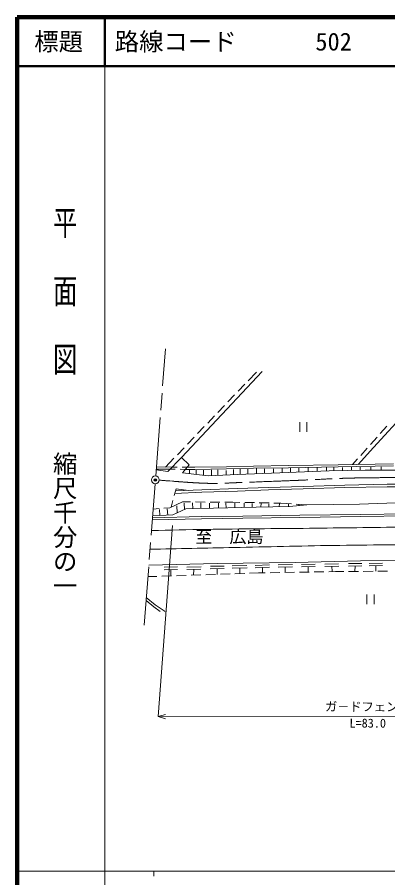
# Model space of a CAD drawing. Units: millimetres, scale not verified. Extents: x 40000 to 680000, y 20000 to 380000.
# Drawn here: x 40000 to 115994, y 203642 to 380000 of the extents above; entities that cross this region are included whole.
import ezdxf
from ezdxf.enums import TextEntityAlignment as Align

# ---------------------------------------------------------------- set-up
doc = ezdxf.new("R2010")
doc.units = ezdxf.units.MM
doc.header["$LTSCALE"] = 1000
doc.header["$PDMODE"] = 32
doc.header["$PDSIZE"] = 500
doc.linetypes.add('CHAIN', pattern=[18.5, 12, -1.5, 3.5, -1.5])
for name, color, linetype, lineweight in [('M-BGD', 7, 'Continuous', 13), ('M-BMK', 2, 'CHAIN', 13), ('M-BMK-SRVR', 3, 'Continuous', 13), ('M-STR-HTXT', 7, 'Continuous', 13), ('M-TTL', 2, 'Continuous', 140), ('M-TTL-BAND', 7, 'Continuous', 13), ('M-TTL-LINE', 7, 'Continuous', 50)]:
    doc.layers.add(name, color=color, linetype=linetype, lineweight=lineweight)
for name, color, linetype in [('M-BGD-HTXT', 7, 'Continuous'), ('M-OTRS', 6, 'Continuous'), ('M-TTL-TXT', 7, 'Continuous')]:
    doc.layers.add(name, color=color, linetype=linetype)
doc.styles.add('@ＭＳ ゴシック', font='')
doc.styles.add('ＭＳ ゴシック', font='')
doc.styles.get('@ＭＳ ゴシック').set_extended_font_data('@MS Gothic')
doc.styles.get('ＭＳ ゴシック').set_extended_font_data('MS Gothic')

# ---------------------------------------------------------------- blocks, each defined once
blk = doc.blocks.new('田')
at = {"color": 7, "linetype": 'Continuous', "lineweight": 13}
for p, q in [((-0.75, 1), (-0.75, -1)), ((0.75, -1), (0.75, 1))]:
    blk.add_line(p, q, dxfattribs=at)

msp = doc.modelspace()

# ---------------------------------------------------------------- linework, layer by layer
at = {"layer": 'M-BGD'}
for p, q in [((73694, 289784), (90201, 307421)), ((87353, 305506), (89057, 307288)), ((85279, 303338), (86661, 304783)), ((83206, 301170), (84588, 302615)), ((81132, 299001), (82515, 300447)), ((79059, 296833), (80441, 298279)), ((113043, 291838), (119994, 299419)), ((76985, 294665), (78368, 296111)), ((114448, 294680), (115782, 296170)), ((74912, 292497), (76294, 293942)), ((112446, 292446), (113781, 293935)), ((72839, 290329), (74221, 291774)), ((109894, 288365), (113043, 291838)), ((110444, 290211), (111779, 291701)), ((70443, 287824), (72147, 289606)), ((73694, 289784), (70920, 286894)), ((75268, 288239), (73694, 289784)), ((108774, 288346), (109777, 289466)), ((68538, 287840), (71801, 287812)), ((71801, 287812), (72836, 287803)), ((73836, 287794), (74871, 287785)), ((73866, 286637), (75268, 288239)), ((74871, 287785), (76439, 287771)), ((76439, 287771), (82890, 287877)), ((82890, 287877), (88458, 288011)), ((82899, 287427), (88467, 287561)), ((88458, 288011), (95612, 288125)), ((88467, 287561), (95619, 287675)), ((89047, 287506), (89047, 286432)), ((92566, 287465), (92566, 286583)), ((94340, 287535), (94340, 286658)), ((95612, 288125), (105833, 288297)), ((95619, 287675), (105841, 287847)), ((96055, 287560), (96056, 286731)), ((97751, 287599), (97750, 286803)), ((99689, 287642), (99689, 286884)), ((101510, 287642), (101510, 286961)), ((103403, 287693), (103403, 287041)), ((104946, 287704), (104946, 287077)), ((105833, 288297), (117141, 288487)), ((105841, 287847), (117149, 288037)), ((106720, 287732), (106720, 287098)), ((108562, 287783), (108562, 287119)), ((110314, 287794), (110314, 287140)), ((112548, 287820), (112548, 287152)), ((114609, 287835), (114609, 287172)), ((70920, 286894), (68494, 287264)), ((68504, 287391), (71372, 287365)), ((71372, 287365), (72426, 287356)), ((73426, 287348), (74480, 287338)), ((79130, 286036), (73866, 286637)), ((74480, 287338), (76440, 287321)), ((75327, 286470), (75344, 287200)), ((76440, 287321), (82899, 287427)), ((76723, 287189), (76727, 286310)), ((78198, 287189), (78191, 286143)), ((85165, 286265), (79130, 286036)), ((79876, 287223), (79876, 286065)), ((81125, 287229), (81125, 286161)), ((82825, 287087), (82824, 286176)), ((84328, 287342), (84329, 286233)), ((93833, 286637), (85165, 286265)), ((85752, 287376), (85752, 286290)), ((87317, 287410), (87318, 286357)), ((90715, 287452), (90716, 286503)), ((103988, 287066), (93833, 286637)), ((111368, 287152), (103988, 287066)), ((118949, 287152), (111368, 287152)), ((98630, 283841), (107178, 284128)), ((107178, 284128), (115844, 284280)), ((115844, 284280), (125008, 284280)), ((72204, 281952), (72570, 283336)), ((72329, 282426), (77885, 282655)), ((72463, 282932), (77867, 283155)), ((72570, 283336), (75094, 283040)), ((77867, 283155), (85185, 283403)), ((77885, 282655), (85202, 282903)), ((85185, 283403), (91498, 283613)), ((85202, 282903), (91514, 283113)), ((91498, 283613), (98630, 283841)), ((91514, 283113), (98647, 283342)), ((98647, 283342), (107190, 283628)), ((107190, 283628), (115848, 283780)), ((115848, 283780), (125002, 283780)), ((71290, 279467), (73909, 280681)), ((71581, 279602), (71948, 280985)), ((73909, 280681), (75568, 280669)), ((76012, 279286), (75952, 280481)), ((76568, 280661), (78567, 280646)), ((77622, 280448), (77656, 279331)), ((79452, 279379), (79435, 280422)), ((79567, 280639), (81567, 280624)), ((81309, 279426), (81266, 280439)), ((82567, 280617), (84226, 280604)), ((84226, 280604), (85647, 280577)), ((86647, 280558), (88646, 280519)), ((89646, 280499), (91646, 280461)), ((92646, 280441), (94066, 280414)), ((94066, 280414), (96218, 280289)), ((110190, 280216), (115797, 280445)), ((115797, 280445), (121432, 280588)), ((67872, 279196), (69082, 279292)), ((69222, 277912), (69180, 279134)), ((70079, 279371), (71290, 279467)), ((70858, 277982), (70756, 279286)), ((71938, 278028), (74608, 279248)), ((72784, 278415), (72706, 279880)), ((74327, 279120), (74257, 280388)), ((74608, 279248), (80240, 279401)), ((80240, 279401), (88993, 279611)), ((82817, 279463), (82800, 280397)), ((84617, 279506), (84622, 280397)), ((86547, 279552), (86546, 280388)), ((88183, 279591), (88199, 280329)), ((88993, 279611), (95821, 279744)), ((89980, 279630), (89996, 280320)), ((91572, 279661), (91584, 280306)), ((93748, 279704), (93759, 280255)), ((95647, 279741), (95658, 280190)), ((95821, 279744), (99368, 280106)), ((97216, 280231), (99368, 280106)), ((97738, 279940), (97731, 280107)), ((99368, 280106), (110190, 280216)), ((67700, 276971), (77786, 277230)), ((67736, 277432), (77778, 277690)), ((67768, 277851), (71938, 278028)), ((77778, 277690), (86264, 277775)), ((77786, 277230), (86270, 277315)), ((86264, 277775), (97965, 277945)), ((86270, 277315), (97972, 277486)), ((97965, 277945), (110485, 278117)), ((97972, 277486), (110492, 277657)), ((110485, 278117), (121842, 278289)), ((110492, 277657), (121848, 277829)), ((80988, 268026), (97026, 268255)), ((97026, 268255), (110399, 268569)), ((110399, 268569), (129184, 268789)), ((112169, 268041), (114917, 268113)), ((66985, 267692), (80988, 268026)), ((70104, 267283), (72888, 267355)), ((70113, 266741), (72897, 266813)), ((71505, 266777), (71526, 265514)), ((74755, 266815), (77683, 266887)), ((74782, 267323), (77709, 267394)), ((76219, 266851), (76157, 265668)), ((79596, 266979), (82416, 267015)), ((79605, 267480), (82425, 267516)), ((81006, 266997), (80984, 265827)), ((84086, 267562), (87103, 267634)), ((84110, 267078), (87128, 267149)), ((85619, 267114), (85676, 265983)), ((88791, 267644), (91718, 267752)), ((88812, 267172), (91739, 267280)), ((90275, 267226), (90324, 266125)), ((93535, 267267), (96427, 267375)), ((93538, 267744), (96430, 267851)), ((94981, 267321), (94974, 266209)), ((98268, 267382), (101088, 267436)), ((98284, 267860), (101103, 267914)), ((99678, 267409), (99643, 266294)), ((100878, 266317), (102877, 266353)), ((103074, 267897), (105912, 268004)), ((103096, 267427), (105934, 267534)), ((103877, 266371), (105245, 266396)), ((104515, 267481), (104566, 266384)), ((105245, 266396), (106967, 266407)), ((107909, 267534), (110657, 267570)), ((107918, 268019), (110666, 268055)), ((107967, 266413), (109967, 266426)), ((109283, 267552), (109262, 266422)), ((110967, 266433), (112967, 266445)), ((112172, 267553), (114920, 267625)), ((113546, 267589), (113553, 266449)), ((113967, 266452), (115967, 266465)), ((66805, 265358), (68664, 265419)), ((69663, 265452), (71662, 265519)), ((72661, 265552), (74660, 265618)), ((75660, 265651), (77659, 265717)), ((78658, 265750), (80657, 265817)), ((81656, 265850), (83655, 265916)), ((84655, 265949), (86654, 266015)), ((87653, 266048), (89512, 266110)), ((89512, 266110), (90879, 266135)), ((91879, 266153), (93879, 266189)), ((94879, 266208), (96878, 266244)), ((97878, 266262), (99878, 266299)), ((68319, 259601), (66474, 261065)), ((66426, 260441), (67989, 259143)), ((70366, 258227), (68319, 259601)), ((67989, 259143), (69324, 258202))]:
    msp.add_line(p, q, dxfattribs=at)
for points, knots in [([(67533, 274794), (71303, 274876), (75073, 274978), (78844, 275040), (85871, 275154), (92899, 275184), (99926, 275268), (106410, 275347), (112894, 275435), (119378, 275526), (125786, 275616), (132193, 275726), (138601, 275812), (144942, 275897), (151283, 275950), (157624, 276041), (162538, 276111), (167452, 276165), (172365, 276284), (178561, 276434), (184754, 276699), (190949, 276880), (197485, 277070), (204024, 277164), (210558, 277395), (215394, 277566), (220227, 277821), (225061, 278038), (229250, 278227), (233439, 278415), (237627, 278612), (245460, 278981), (253292, 279365), (261124, 279753), (270078, 280197), (279030, 280672), (287984, 281112), (292790, 281348), (297595, 281581), (302402, 281798), (308580, 282078), (314759, 282338), (320938, 282592), (326923, 282838), (332908, 283123), (338895, 283300), (343249, 283429), (347606, 283476), (351961, 283558), (359148, 283693), (366335, 283807), (373522, 283944), (378865, 284045), (384206, 284177), (389549, 284266), (396113, 284375), (402679, 284434), (409244, 284523), (416395, 284620), (423547, 284709), (430698, 284824), (436276, 284913), (441854, 285047), (447432, 285124), (451966, 285186), (456501, 285171), (461034, 285253), (463900, 285304), (466764, 285405), (469629, 285481)], [0, 0, 0, 0, 1, 1, 1, 2, 2, 2, 3, 3, 3, 4, 4, 4, 5, 5, 5, 6, 6, 6, 7, 7, 7, 8, 8, 8, 9, 9, 9, 10, 10, 10, 11, 11, 11, 12, 12, 12, 13, 13, 13, 14, 14, 14, 15, 15, 15, 16, 16, 16, 17, 17, 17, 18, 18, 18, 19, 19, 19, 20, 20, 20, 21, 21, 21, 22, 22, 22, 23, 23, 23, 23]), ([(67238, 270976), (72974, 271091), (78711, 271203), (84447, 271321), (91212, 271460), (97976, 271639), (104742, 271750), (112136, 271871), (119532, 271892), (126926, 272008), (134908, 272133), (142888, 272343), (150869, 272480), (155743, 272563), (160619, 272574), (165493, 272693), (170088, 272806), (174679, 273083), (179274, 273166), (183011, 273234), (186750, 273155), (190488, 273186), (196791, 273238), (203094, 273353), (209396, 273466), (220181, 273661), (230963, 274014), (241749, 274153), (254106, 274313), (266464, 274352), (278822, 274325), (295024, 274289), (311226, 274074), (327427, 273885), (339463, 273745), (351498, 273506), (363534, 273370), (376363, 273225), (389193, 273149), (402023, 273048), (417379, 272928), (432735, 272823), (448091, 272710), (455338, 272657), (462586, 272604), (469833, 272551)], [0, 0, 0, 0, 1, 1, 1, 2, 2, 2, 3, 3, 3, 4, 4, 4, 5, 5, 5, 6, 6, 6, 7, 7, 7, 8, 8, 8, 9, 9, 9, 10, 10, 10, 11, 11, 11, 12, 12, 12, 13, 13, 13, 14, 14, 14, 15, 15, 15, 15])]:
    msp.add_open_spline(points, degree=3, knots=knots, dxfattribs=at)
at = {"layer": 'M-BMK'}
for p, q in [((68395, 285981), (70405, 312053)), ((66038, 255405), (68272, 284386))]:
    msp.add_line(p, q, dxfattribs=at)
msp.add_open_spline([(69128, 285126), (72007, 284914), (74885, 284653), (77769, 284523), (78746, 284479), (79725, 284456), (80703, 284463), (82207, 284475), (83709, 284568), (85213, 284623), (89320, 284773), (93428, 284920), (97535, 285087), (100958, 285226), (104378, 285442), (107802, 285536), (112221, 285657), (116643, 285641), (121063, 285686), (125543, 285731), (130023, 285777), (134503, 285805), (140001, 285840), (145499, 285836), (150997, 285865), (156533, 285895), (162070, 285916), (167606, 285984)], degree=3, knots=[0, 0, 0, 0, 1, 1, 1, 2, 2, 2, 3, 3, 3, 4, 4, 4, 5, 5, 5, 6, 6, 6, 7, 7, 7, 8, 8, 8, 9, 9, 9, 9], dxfattribs=at)
at = {"layer": 'M-BMK-SRVR'}
msp.add_circle((68333, 285183), 800, dxfattribs=at)
at = {"layer": 'M-OTRS'}
msp.add_point((68333, 285183), dxfattribs=at)
at = {"layer": 'M-STR-HTXT'}
for p, q in [((71833, 275842), (68915, 236685)), ((68915, 236685), (70414, 237138)), ((68915, 236685), (154853, 236834)), ((68915, 236685), (70416, 236238))]:
    msp.add_line(p, q, dxfattribs=at)
at = {"layer": 'M-TTL'}
for p, q in [((40000, 380000), (40000, 20000)), ((680000, 380000), (40000, 380000))]:
    msp.add_line(p, q, dxfattribs=at)
at = {"layer": 'M-TTL-BAND'}
for p, q in [((58000, 370000), (58000, 20000)), ((40000, 205000), (579000, 205000)), ((68000, 205000), (68000, 204000))]:
    msp.add_line(p, q, dxfattribs=at)
at = {"layer": 'M-TTL-LINE'}
for p, q in [((58000, 380000), (58000, 370000)), ((40000, 370000), (680000, 370000))]:
    msp.add_line(p, q, dxfattribs=at)

# ---------------------------------------------------------------- block references
at = {"layer": 'M-BGD', "xscale": 1000, "yscale": 1000}
for p in [(98673, 296035), (112463, 260685)]:
    msp.add_blockref('田', p, dxfattribs=at)

# ---------------------------------------------------------------- texts
at = {"layer": 'M-BGD-HTXT', "style": 'ＭＳ ゴシック'}
msp.add_text('至\u3000広島', height=2566, rotation=0.261, dxfattribs=at).set_placement((83523, 271495), align=Align.BOTTOM_CENTER)
at = {"layer": 'M-STR-HTXT', "style": 'ＭＳ ゴシック'}
msp.add_text('ガ－ドフェンス', height=1833, rotation=359.795, dxfattribs=at).set_placement((111883, 237259), align=Align.BOTTOM_CENTER)
msp.add_text('L=83.0', height=1833, rotation=359.795, dxfattribs=at).set_placement((111885, 236259), align=Align.TOP_CENTER)
at = {"layer": 'M-TTL-BAND', "style": '@ＭＳ ゴシック', "width": 1.4}
msp.add_text('平  面  図', height=3666, rotation=270, dxfattribs=at).set_placement((49777, 306475), align=Align.MIDDLE_RIGHT)
at = {"layer": 'M-TTL-BAND', "style": '@ＭＳ ゴシック'}
msp.add_text('縮尺千分の一', height=3666, rotation=270, dxfattribs=at).set_placement((49777, 261030), align=Align.MIDDLE_RIGHT)
at = {"layer": 'M-TTL-TXT', "style": 'ＭＳ ゴシック'}
msp.add_text('標題', height=3666, dxfattribs=at).set_placement((48500, 375000), align=Align.MIDDLE_CENTER)
for s, p in [('路線コード', (60000, 375000)), ('502', (101142, 375000))]:
    msp.add_text(s, height=3666, dxfattribs=at).set_placement(p, align=Align.MIDDLE_LEFT)

doc.saveas('drawing.dxf')
